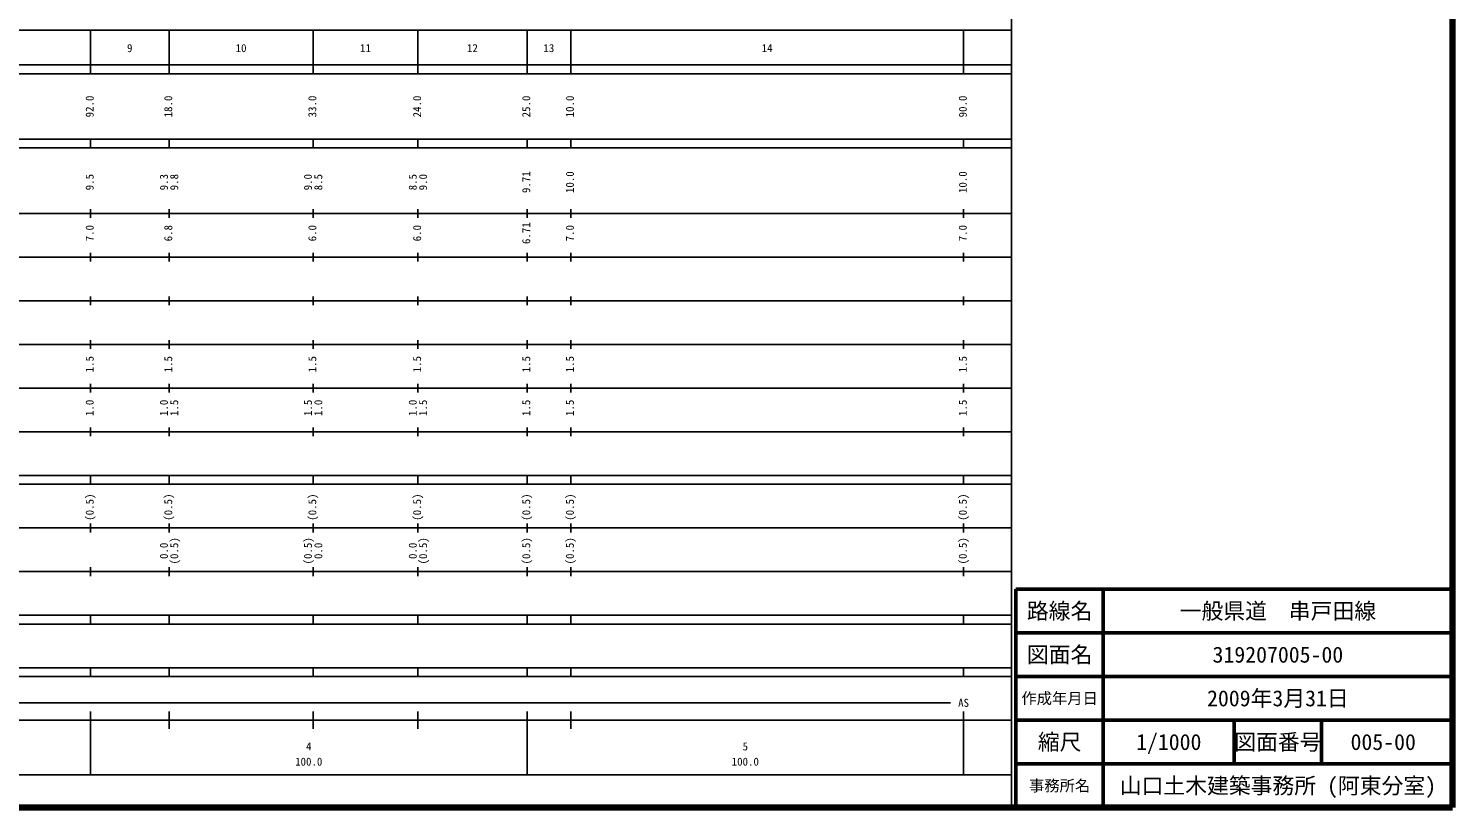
# Model space of a CAD drawing. Units: millimetres on the paper, enlarged 1000 times. Extents: x 40000 to 680000, y 20000 to 380000.
# Drawn here: x 353802 to 680000, y 20000 to 198357 of the extents above; entities that cross this region are included whole.
import ezdxf
from ezdxf.enums import TextEntityAlignment as Align

# ---------------------------------------------------------------- set-up
doc = ezdxf.new("R2010")
doc.units = ezdxf.units.MM
doc.header["$LTSCALE"] = 1000
for name, color, linetype, lineweight in [('M-TTL', 2, 'Continuous', 140), ('M-TTL-BAND', 7, 'Continuous', 25), ('M-TTL-FRAM', 2, 'Continuous', 50), ('M-TTL-LINE', 7, 'Continuous', 50)]:
    doc.layers.add(name, color=color, linetype=linetype, lineweight=lineweight)
doc.layers.add('M-TTL-TXT', color=7, linetype='Continuous')
doc.styles.add('ＭＳ ゴシック', font='')
doc.styles.get('ＭＳ ゴシック').set_extended_font_data('MS Gothic')

msp = doc.modelspace()

# ---------------------------------------------------------------- linework, layer by layer
at = {"layer": 'M-TTL'}
for p, q in [((680000, 20000), (680000, 380000)), ((40000, 20000), (680000, 20000))]:
    msp.add_line(p, q, dxfattribs=at)
at = {"layer": 'M-TTL-BAND'}
for p, q in [((579000, 20000), (579000, 370000)), ((68000, 198000), (579000, 198000)), ((368000, 188000), (368000, 198000)), ((386000, 188000), (386000, 198000)), ((419000, 188000), (419000, 198000)), ((443000, 188000), (443000, 198000)), ((468000, 188000), (468000, 198000)), ((478000, 188000), (478000, 198000)), ((568000, 188000), (568000, 198000)), ((40000, 190000), (579000, 190000)), ((40000, 188000), (579000, 188000)), ((40000, 173000), (579000, 173000)), ((368000, 171000), (368000, 173000)), ((386000, 171000), (386000, 173000)), ((419000, 171000), (419000, 173000)), ((443000, 171000), (443000, 173000)), ((468000, 171000), (468000, 173000)), ((478000, 171000), (478000, 173000)), ((568000, 171000), (568000, 173000)), ((40000, 171000), (579000, 171000)), ((368000, 155000), (368000, 157000)), ((386000, 155000), (386000, 157000)), ((419000, 155000), (419000, 157000)), ((443000, 155000), (443000, 157000)), ((468000, 155000), (468000, 157000)), ((478000, 155000), (478000, 157000)), ((568000, 155000), (568000, 157000)), ((40000, 156000), (579000, 156000)), ((368000, 145000), (368000, 147000)), ((386000, 145000), (386000, 147000)), ((419000, 145000), (419000, 147000)), ((443000, 145000), (443000, 147000)), ((468000, 145000), (468000, 147000)), ((478000, 145000), (478000, 147000)), ((568000, 145000), (568000, 147000)), ((46000, 146000), (579000, 146000)), ((52000, 136000), (579000, 136000)), ((368000, 135000), (368000, 137000)), ((386000, 135000), (386000, 137000)), ((419000, 135000), (419000, 137000)), ((443000, 135000), (443000, 137000)), ((468000, 135000), (468000, 137000)), ((478000, 135000), (478000, 137000)), ((568000, 135000), (568000, 137000)), ((46000, 126000), (579000, 126000)), ((368000, 125000), (368000, 127000)), ((386000, 125000), (386000, 127000)), ((419000, 125000), (419000, 127000)), ((443000, 125000), (443000, 127000)), ((468000, 125000), (468000, 127000)), ((478000, 125000), (478000, 127000)), ((568000, 125000), (568000, 127000)), ((52000, 116000), (579000, 116000)), ((368000, 115000), (368000, 117000)), ((386000, 115000), (386000, 117000)), ((419000, 115000), (419000, 117000)), ((443000, 115000), (443000, 117000)), ((468000, 115000), (468000, 117000)), ((478000, 115000), (478000, 117000)), ((568000, 115000), (568000, 117000)), ((46000, 106000), (579000, 106000)), ((368000, 105000), (368000, 107000)), ((386000, 105000), (386000, 107000)), ((419000, 105000), (419000, 107000)), ((443000, 105000), (443000, 107000)), ((468000, 105000), (468000, 107000)), ((478000, 105000), (478000, 107000)), ((568000, 105000), (568000, 107000)), ((40000, 96000), (579000, 96000)), ((368000, 94000), (368000, 96000)), ((386000, 94000), (386000, 96000)), ((419000, 94000), (419000, 96000)), ((443000, 94000), (443000, 96000)), ((468000, 94000), (468000, 96000)), ((478000, 94000), (478000, 96000)), ((568000, 94000), (568000, 96000)), ((40000, 94000), (579000, 94000)), ((368000, 83000), (368000, 85000)), ((386000, 83000), (386000, 85000)), ((419000, 83000), (419000, 85000)), ((443000, 83000), (443000, 85000)), ((468000, 83000), (468000, 85000)), ((478000, 83000), (478000, 85000)), ((568000, 83000), (568000, 85000)), ((49000, 84000), (579000, 84000)), ((40000, 74000), (579000, 74000)), ((368000, 73000), (368000, 75000)), ((386000, 73000), (386000, 75000)), ((419000, 73000), (419000, 75000)), ((443000, 73000), (443000, 75000)), ((468000, 73000), (468000, 75000)), ((478000, 73000), (478000, 75000)), ((568000, 73000), (568000, 75000)), ((40000, 64000), (579000, 64000)), ((40000, 62000), (579000, 62000)), ((368000, 62000), (368000, 64000)), ((386000, 62000), (386000, 64000)), ((419000, 62000), (419000, 64000)), ((443000, 62000), (443000, 64000)), ((468000, 62000), (468000, 64000)), ((478000, 62000), (478000, 64000)), ((568000, 62000), (568000, 64000)), ((40000, 52000), (579000, 52000)), ((40000, 50000), (579000, 50000)), ((368000, 50000), (368000, 52000)), ((386000, 50000), (386000, 52000)), ((419000, 50000), (419000, 52000)), ((443000, 50000), (443000, 52000)), ((468000, 50000), (468000, 52000)), ((478000, 50000), (478000, 52000)), ((568000, 50000), (568000, 52000)), ((71000, 44000), (565000, 44000)), ((40000, 40000), (579000, 40000)), ((368000, 27500), (368000, 42000)), ((386000, 38000), (386000, 42000)), ((419000, 38000), (419000, 42000)), ((443000, 38000), (443000, 42000)), ((468000, 27500), (468000, 42000)), ((478000, 38000), (478000, 42000)), ((568000, 27500), (568000, 42000)), ((68000, 27500), (579000, 27500))]:
    msp.add_line(p, q, dxfattribs=at)
at = {"layer": 'M-TTL-FRAM'}
for p, q in [((680000, 70000), (580000, 70000)), ((580000, 70000), (580000, 20000))]:
    msp.add_line(p, q, dxfattribs=at)
at = {"layer": 'M-TTL-LINE'}
for p, q in [((600000, 70000), (600000, 20000)), ((680000, 60000), (580000, 60000)), ((680000, 50000), (580000, 50000)), ((680000, 40000), (580000, 40000)), ((630000, 40000), (630000, 30000)), ((650000, 40000), (650000, 30000)), ((680000, 30000), (580000, 30000))]:
    msp.add_line(p, q, dxfattribs=at)

# ---------------------------------------------------------------- texts
at = {"layer": 'M-TTL-BAND', "style": 'ＭＳ ゴシック'}
for s, p in [('9', (377000, 192405)), ('10', (402500, 192405)), ('11', (431000, 192405)), ('12', (455500, 192405)), ('13', (473000, 192405)), ('14', (523000, 192405)), ('AS', (568000, 42500)), ('4', (418000, 32523)), ('5', (518000, 32523)), ('100.0', (418000, 29033)), ('100.0', (518000, 29033))]:
    msp.add_text(s, height=1833, dxfattribs=at).set_placement(p, align=Align.BOTTOM_CENTER)
for s, p in [('92.0', (369279, 180500)), ('18.0', (387279, 180500)), ('33.0', (420279, 180500)), ('24.0', (444279, 180500)), ('25.0', (469279, 180500)), ('10.0', (479279, 180500)), ('90.0', (569279, 180500)), ('9.5', (369279, 163174)), ('9.3', (386279, 163174)), ('9.8', (388649, 163174)), ('9.0', (419279, 163174)), ('8.5', (421649, 163174)), ('8.5', (443279, 163174)), ('9.0', (445649, 163174)), ('9.71', (469279, 163174)), ('10.0', (479279, 163174)), ('10.0', (569279, 163174)), ('6.71', (469279, 151500)), ('7.0', (369279, 151500)), ('6.8', (387279, 151500)), ('6.0', (420279, 151500)), ('6.0', (444279, 151500)), ('7.0', (479279, 151500)), ('7.0', (569279, 151500)), ('1.5', (369279, 121500)), ('1.5', (387279, 121500)), ('1.5', (420279, 121500)), ('1.5', (444279, 121500)), ('1.5', (469279, 121500)), ('1.5', (479279, 121500)), ('1.5', (569279, 121500)), ('1.0', (369279, 111500)), ('1.0', (386279, 111500)), ('1.5', (388649, 111500)), ('1.5', (419279, 111500)), ('1.0', (421649, 111500)), ('1.0', (443279, 111500)), ('1.5', (445649, 111500)), ('1.5', (469279, 111500)), ('1.5', (479279, 111500)), ('1.5', (569279, 111500)), ('(0.5)', (369279, 88764)), ('(0.5)', (387279, 88764)), ('(0.5)', (420279, 88764)), ('(0.5)', (444279, 88764)), ('(0.5)', (469279, 88764)), ('(0.5)', (479279, 88764)), ('(0.5)', (569279, 88764)), ('0.0', (386279, 78764)), ('(0.5)', (388649, 78764)), ('(0.5)', (419279, 78764)), ('0.0', (421649, 78764)), ('0.0', (443279, 78764)), ('(0.5)', (445649, 78764)), ('(0.5)', (469279, 78764)), ('(0.5)', (479279, 78764)), ('(0.5)', (569279, 78764))]:
    msp.add_text(s, height=1833, rotation=90, dxfattribs=at).set_placement(p, align=Align.BOTTOM_CENTER)
at = {"layer": 'M-TTL-TXT', "style": 'ＭＳ ゴシック'}
for s, height, p in [('路線名', 3666, (590000, 65000)), ('路線名', 3666, (590000, 65000)), ('一般県道\u3000串戸田線', 3666, (640000, 65000)), ('図面名', 3666, (590000, 55000)), ('図面名', 3666, (590000, 55000)), ('319207005-00', 3666, (640000, 55000)), ('作成年月日', 2566, (590000, 45000)), ('作成年月日', 2566, (590000, 45000)), ('2009年3月31日', 3666, (640000, 45000)), ('縮尺', 3666, (590000, 35000)), ('縮尺', 3666, (590000, 35000)), ('1/1000', 3666, (615000, 35000)), ('図面番号', 3666, (640000, 35000)), ('図面番号', 3666, (640000, 35000)), ('005-00', 3666, (664125, 35000)), ('事務所名', 2566, (590000, 25000)), ('事務所名', 2566, (590000, 25000)), ('山口土木建築事務所 (阿東分室)', 3666, (640000, 25000))]:
    msp.add_text(s, height=height, dxfattribs=at).set_placement(p, align=Align.MIDDLE_CENTER)

doc.saveas('drawing.dxf')
